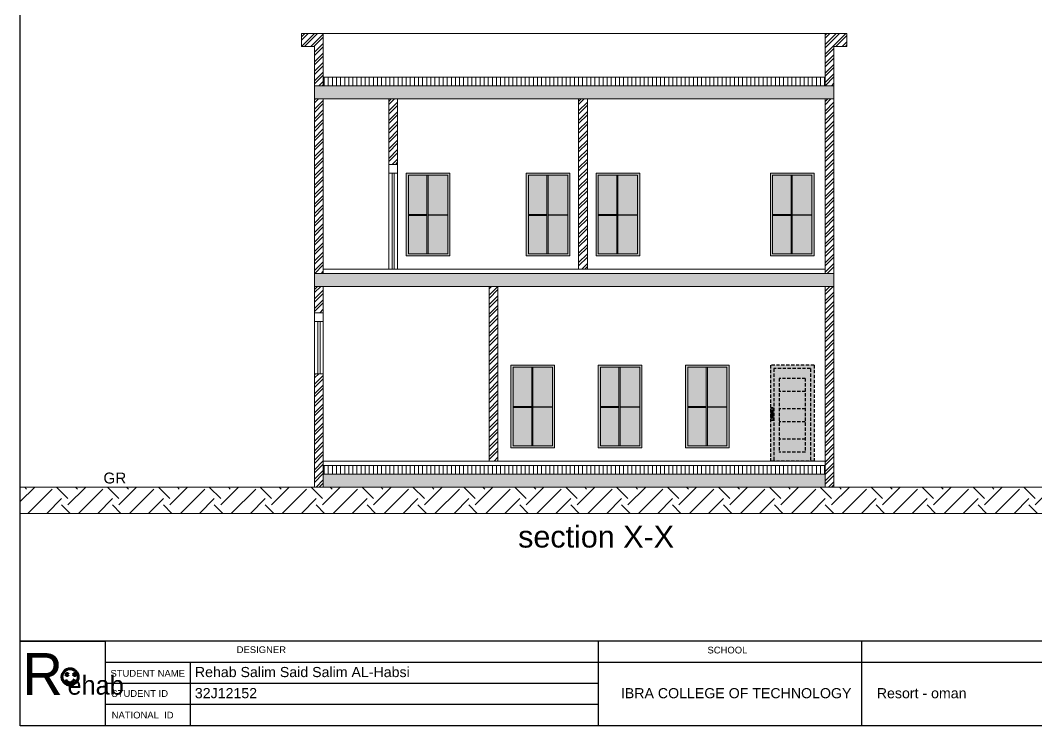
# Model space of a CAD drawing. Header units: inches. Extents: x -179 to 300, y 123 to 718.
# Drawn here: x 144.9 to 222.4, y 369.4 to 423.2 of the extents above; entities that cross this region are included whole.
import ezdxf

# ---------------------------------------------------------------- set-up
doc = ezdxf.new("R2010")
doc.units = ezdxf.units.IN
doc.header["$MEASUREMENT"] = 0
doc.linetypes.add('DASHED2', pattern=[0.375, 0.25, -0.125])
doc.layers.add('DR', color=32, linetype='Continuous')
doc.layers.add('WALL', color=7, linetype='Continuous')
doc.layers.add('LINE', color=250, linetype='Continuous', lineweight=30)
doc.styles.get("Standard").update_dxf_attribs({"font": 'arial.ttf'})

# ---------------------------------------------------------------- blocks, each defined once
blk = doc.blocks.new('A$C0CB14089')
at = {"layer": 'LINE'}
for points in [[(0.016, 1.21, 1), (0.025, 1.21, 1)], [(0.052, 1.21, 1), (0.06, 1.21, 1)], [(0.016, 0.944, 1), (0.025, 0.944, 1)]]:
    blk.add_hatch(color=256, dxfattribs=at).paths.add_polyline_path(points)
h = blk.add_hatch(color=256, dxfattribs=at)
edge = h.paths.add_edge_path()
edge.add_ellipse((0.056, 0.944), major_axis=(-0.00285, 0.00285), ratio=1, start_angle=45, end_angle=225, ccw=False)
edge.add_ellipse((0.056, 0.944), major_axis=(-0.00285, 0.00285), ratio=1, start_angle=-135, end_angle=45, ccw=False)
at = {"layer": 'DR', "linetype": 'DASHED2', "ltscale": 0.3}
for p, q in [((1, 2.2), (0, 2.2)), ((0, 2.2), (0, 0)), ((0.92, 2.12), (0.08, 2.12)), ((0.08, 2.12), (0.08, 0)), ((0.92, 2.12), (0.92, 0)), ((1, 2.2), (1, 0)), ((0.8, 1.895), (0.2, 1.895)), ((0.2, 1.895), (0.2, 0.2)), ((0.8, 1.895), (0.8, 0.2)), ((0.8, 1.595), (0.2, 1.595)), ((0.8, 1.195), (0.2, 1.195)), ((0.8, 0.9), (0.2, 0.9)), ((0.8, 0.5), (0.2, 0.5)), ((1, 0), (0, 0)), ((0.8, 0.2), (0.2, 0.2))]:
    blk.add_line(p, q, dxfattribs=at)
at = {"layer": 'LINE'}
for p, q in [((0.062, 1.216), (0.014, 1.216)), ((0.014, 1.216), (0.014, 0.938)), ((0.062, 0.938), (0.062, 1.216)), ((0.014, 0.938), (0.062, 0.938))]:
    blk.add_line(p, q, dxfattribs=at)
at = {"layer": 'LINE', "color": 180}
blk.add_line((0.038, 1.175), (0.038, 1.022), dxfattribs=at)
at = {"layer": 'LINE'}
for centre in [(0.02, 1.21), (0.056, 1.21), (0.02, 0.944), (0.056, 0.944)]:
    blk.add_circle(centre, 0.00403, dxfattribs=at)
at = {"layer": 'LINE', "color": 180}
blk.add_circle((0.038, 0.998), 0.0144, dxfattribs=at)

msp = doc.modelspace()

# ---------------------------------------------------------------- hatches: boundary and pattern name
at = {"lineweight": 0}
h = msp.add_hatch(dxfattribs=at)
h.set_pattern_fill('ANSI32', color=32, scale=1.364404)
h.set_pattern_definition([(45, (656.9584, -265.4243), (-0.36179226, 0.36179226), []), (45, (657.1996, -265.4243), (-0.36179226, 0.36179226), [])])
h.paths.add_polyline_path([(206.23444, 418.18141), (206.9, 418.18141), (206.9, 421.17644), (207.89835, 421.17644), (207.89835, 422.17479), (206.23444, 422.17479)])
h.paths.add_polyline_path([(206.9, 417.18307), (206.23444, 417.18307), (206.23444, 403.87181), (206.9, 403.87181)])
h.paths.add_polyline_path([(187.43229, 404.20459), (188.09785, 404.20459), (188.09785, 417.18307), (187.43229, 417.18307)])
h.paths.add_polyline_path([(173.62186, 417.18307), (172.95629, 417.18307), (172.95629, 412.19134), (173.62186, 412.19134)])
h.paths.add_polyline_path([(166.30066, 422.17479), (166.30066, 421.17644), (167.29901, 421.17644), (167.29901, 418.18141), (167.96457, 418.18141), (167.96457, 422.17479)])
h.paths.add_polyline_path([(167.96457, 417.18307), (167.29901, 417.18307), (167.29901, 403.87181), (167.96457, 403.87181)])
h.paths.add_polyline_path([(167.96457, 402.87346), (167.29901, 402.87346), (167.29901, 400.87677), (167.96457, 400.87677)])
h.paths.add_polyline_path([(167.29901, 387.56552), (167.96457, 387.56552), (167.96457, 396.21783), (167.29901, 396.21783)])
h.paths.add_polyline_path([(181.27583, 402.87346), (180.61027, 402.87346), (180.61027, 389.5622), (181.27583, 389.5622)])
h.paths.add_polyline_path([(206.9, 402.87346), (206.23444, 402.87346), (206.23444, 387.56552), (206.9, 387.56552)])
h = msp.add_hatch(dxfattribs=at)
h.set_pattern_fill('_USER', color=32, scale=0.312815, angle=90, pattern_type=0)
h.set_pattern_definition([(90, (656.9584, -265.42432), (-0.31281459, 2e-17), [])])
h.paths.add_polyline_path([(206.23444, 418.18141), (206.23444, 418.84697), (167.96457, 418.84697), (167.96457, 418.18141)])
h.paths.add_polyline_path([(167.96457, 389.22942), (167.96457, 388.56386), (206.23444, 388.56386), (206.23444, 389.22942)])
h.paths.add_polyline_path([(150.92578, 387.38282), (153.08512, 387.38282), (153.08512, 389.09723), (150.92578, 389.09723)], flags=9)
h = msp.add_hatch(dxfattribs=at)
h.set_pattern_fill('AR-CONC', color=32, scale=0.13644)
h.set_pattern_definition([(50, (656.9584, -265.4243), (0.9786327, -0.0856193), [0.1023303, -1.1256333]), (355, (656.9584, -265.4243), (-0.1893129, 1.026294), [0.0818642, -0.9005067]), (100.45144, (657.0399, -265.43145), (0.7893198, 0.9406747), [0.0869674, -0.9566411]), (46.1842, (656.9584, -265.1514), (1.4561484, -0.2258352), [0.1534955, -1.68845]), (96.63564, (657.0797, -265.1703), (1.2752565, 1.3290914), [0.1304511, -1.4349625]), (351.18416, (656.9584, -265.1514), (1.2752565, 1.3290914), [0.1227964, -1.35076]), (21, (657.0948, -265.21966), (0.8144224, -0.54933485), [0.1023303, -1.1256333]), (326, (657.0948, -265.2197), (0.3319804, 0.9893977), [0.0818642, -0.9005067]), (71.45144, (657.1627, -265.2654), (1.1464028, 0.4400628), [0.0869674, -0.9566411]), (37.5, (656.9584, -265.4243), (0.01659096, 0.45420172), [0, -0.88959144, 0, -0.9141507, 0, -0.9039177]), (7.5, (656.9584, -265.4243), (0.35893314, 0.53813694), [0, -0.52120235, 0, -0.86912538, 0, -0.34451202]), (327.5, (656.65413, -265.4243), (0.7283495, -0.03077396), [0, -0.341101, 0, -1.06423516, 0, -1.4121582]), (317.5, (656.5177, -265.4243), (0.79570157, 0.13658364), [0, -0.4434313, 0, -0.7067613, 0, -1.002837])])
h.paths.add_polyline_path([(167.29901, 418.18141), (167.29901, 417.18307), (206.9, 417.18307), (206.9, 418.18141)])
h.paths.add_polyline_path([(206.9, 402.87346), (206.9, 403.87181), (167.29901, 403.87181), (167.29901, 402.87346)])
h.paths.add_polyline_path([(206.23444, 387.56552), (206.23444, 388.56386), (167.96457, 388.56386), (167.96457, 387.56552)])
h = msp.add_hatch(color=34, dxfattribs=at)
h.dxf.hatch_style = 1
h.paths.add_polyline_path([(174.28742, 405.20293), (177.61523, 405.20293), (177.61523, 411.52578), (174.28742, 411.52578)])
h.paths.add_polyline_path([(174.45381, 405.36932), (177.44884, 405.36932), (177.44884, 411.35939), (174.45381, 411.35939)], flags=16)
h.paths.add_polyline_path([(175.95133, 405.36932), (177.44884, 405.36932), (177.44884, 411.35939), (175.95133, 411.35939)], flags=16)
h = msp.add_hatch(color=34, dxfattribs=at)
h.dxf.hatch_style = 1
h.paths.add_polyline_path([(177.44884, 408.38895), (175.95133, 408.37665), (175.95133, 408.29346), (177.44884, 408.30575)])
h.paths.add_polyline_path([(175.95133, 411.35939), (175.86813, 411.35939), (175.86813, 405.36932), (175.95133, 405.36932)])
h.paths.add_polyline_path([(175.86813, 408.37597), (174.45381, 408.36436), (174.45381, 408.28116), (175.86813, 408.29277)])
h = msp.add_hatch(color=3, dxfattribs=at)
h.dxf.hatch_style = 1
h.set_gradient(color1=(173, 221, 247))
h.paths.add_polyline_path([(175.86813, 411.35939), (174.45381, 411.35939), (174.45381, 408.36436), (175.86813, 408.37597)])
h.paths.add_polyline_path([(177.44884, 411.35939), (175.95133, 411.35939), (175.95133, 408.37665), (177.44884, 408.38895)])
h.paths.add_polyline_path([(175.86813, 408.29277), (174.45381, 408.28116), (174.45381, 405.36932), (175.86813, 405.36932)])
h.paths.add_polyline_path([(177.44884, 408.30575), (175.95133, 408.29346), (175.95133, 405.36932), (177.44884, 405.36932)])
h = msp.add_hatch(color=34, dxfattribs=at)
h.dxf.hatch_style = 1
h.paths.add_polyline_path([(183.43891, 405.20293), (186.76672, 405.20293), (186.76672, 411.52578), (183.43891, 411.52578)])
h.paths.add_polyline_path([(183.6053, 405.36932), (186.60033, 405.36932), (186.60033, 411.35939), (183.6053, 411.35939)], flags=16)
h.paths.add_polyline_path([(185.10282, 405.36932), (186.60033, 405.36932), (186.60033, 411.35939), (185.10282, 411.35939)], flags=16)
h = msp.add_hatch(color=34, dxfattribs=at)
h.dxf.hatch_style = 1
h.paths.add_polyline_path([(186.60033, 408.38895), (185.10282, 408.37665), (185.10282, 408.29346), (186.60033, 408.30575)])
h.paths.add_polyline_path([(185.10282, 411.35939), (185.01962, 411.35939), (185.01962, 405.36932), (185.10282, 405.36932)])
h.paths.add_polyline_path([(185.01962, 408.37597), (183.6053, 408.36436), (183.6053, 408.28116), (185.01962, 408.29277)])
h = msp.add_hatch(color=3, dxfattribs=at)
h.dxf.hatch_style = 1
h.set_gradient(color1=(173, 221, 247))
h.paths.add_polyline_path([(185.01962, 411.35939), (183.6053, 411.35939), (183.6053, 408.36436), (185.01962, 408.37597)])
h.paths.add_polyline_path([(186.60033, 411.35939), (185.10282, 411.35939), (185.10282, 408.37665), (186.60033, 408.38895)])
h.paths.add_polyline_path([(185.01962, 408.29277), (183.6053, 408.28116), (183.6053, 405.36932), (185.01962, 405.36932)])
h.paths.add_polyline_path([(186.60033, 408.30575), (185.10282, 408.29346), (185.10282, 405.36932), (186.60033, 405.36932)])
h = msp.add_hatch(color=34, dxfattribs=at)
h.dxf.hatch_style = 1
h.paths.add_polyline_path([(188.76341, 405.20293), (192.09123, 405.20293), (192.09123, 411.52578), (188.76341, 411.52578)])
h.paths.add_polyline_path([(188.9298, 405.36932), (191.92484, 405.36932), (191.92484, 411.35939), (188.9298, 411.35939)], flags=16)
h.paths.add_polyline_path([(190.42732, 405.36932), (191.92484, 405.36932), (191.92484, 411.35939), (190.42732, 411.35939)], flags=16)
h = msp.add_hatch(color=34, dxfattribs=at)
h.dxf.hatch_style = 1
h.paths.add_polyline_path([(191.92484, 408.38895), (190.42732, 408.37665), (190.42732, 408.29346), (191.92484, 408.30575)])
h.paths.add_polyline_path([(190.42732, 411.35939), (190.34413, 411.35939), (190.34413, 405.36932), (190.42732, 405.36932)])
h.paths.add_polyline_path([(190.34413, 408.37597), (188.9298, 408.36436), (188.9298, 408.28116), (190.34413, 408.29277)])
h = msp.add_hatch(color=3, dxfattribs=at)
h.dxf.hatch_style = 1
h.set_gradient(color1=(173, 221, 247))
h.paths.add_polyline_path([(190.34413, 411.35939), (188.9298, 411.35939), (188.9298, 408.36436), (190.34413, 408.37597)])
h.paths.add_polyline_path([(191.92484, 411.35939), (190.42732, 411.35939), (190.42732, 408.37665), (191.92484, 408.38895)])
h.paths.add_polyline_path([(190.34413, 408.29277), (188.9298, 408.28116), (188.9298, 405.36932), (190.34413, 405.36932)])
h.paths.add_polyline_path([(191.92484, 408.30575), (190.42732, 408.29346), (190.42732, 405.36932), (191.92484, 405.36932)])
h = msp.add_hatch(color=34, dxfattribs=at)
h.dxf.hatch_style = 1
h.paths.add_polyline_path([(202.0555, 405.20293), (205.38332, 405.20293), (205.38332, 411.52578), (202.0555, 411.52578)])
h.paths.add_polyline_path([(202.2219, 405.36932), (205.21693, 405.36932), (205.21693, 411.35939), (202.2219, 411.35939)], flags=16)
h.paths.add_polyline_path([(203.71941, 405.36932), (205.21693, 405.36932), (205.21693, 411.35939), (203.71941, 411.35939)], flags=16)
h = msp.add_hatch(color=34, dxfattribs=at)
h.dxf.hatch_style = 1
h.paths.add_polyline_path([(205.21693, 408.38895), (203.71941, 408.37665), (203.71941, 408.29346), (205.21693, 408.30575)])
h.paths.add_polyline_path([(203.71941, 411.35939), (203.63622, 411.35939), (203.63622, 405.36932), (203.71941, 405.36932)])
h.paths.add_polyline_path([(203.63622, 408.37597), (202.2219, 408.36436), (202.2219, 408.28116), (203.63622, 408.29277)])
h = msp.add_hatch(color=3, dxfattribs=at)
h.dxf.hatch_style = 1
h.set_gradient(color1=(173, 221, 247))
h.paths.add_polyline_path([(203.63622, 411.35939), (202.2219, 411.35939), (202.2219, 408.36436), (203.63622, 408.37597)])
h.paths.add_polyline_path([(205.21693, 411.35939), (203.71941, 411.35939), (203.71941, 408.37665), (205.21693, 408.38895)])
h.paths.add_polyline_path([(203.63622, 408.29277), (202.2219, 408.28116), (202.2219, 405.36932), (203.63622, 405.36932)])
h.paths.add_polyline_path([(205.21693, 408.30575), (203.71941, 408.29346), (203.71941, 405.36932), (205.21693, 405.36932)])
h = msp.add_hatch(color=34, dxfattribs=at)
h.dxf.hatch_style = 1
h.paths.add_polyline_path([(182.27417, 390.56055), (185.60199, 390.56055), (185.60199, 396.8834), (182.27417, 396.8834)])
h.paths.add_polyline_path([(182.44057, 390.72694), (185.4356, 390.72694), (185.4356, 396.71701), (182.44057, 396.71701)], flags=16)
h.paths.add_polyline_path([(183.93808, 390.72694), (185.4356, 390.72694), (185.4356, 396.71701), (183.93808, 396.71701)], flags=16)
h = msp.add_hatch(color=34, dxfattribs=at)
h.dxf.hatch_style = 1
h.paths.add_polyline_path([(188.9298, 390.56055), (192.25762, 390.56055), (192.25762, 396.8834), (188.9298, 396.8834)])
h.paths.add_polyline_path([(189.09619, 390.72694), (192.09123, 390.72694), (192.09123, 396.71701), (189.09619, 396.71701)], flags=16)
h.paths.add_polyline_path([(190.59371, 390.72694), (192.09123, 390.72694), (192.09123, 396.71701), (190.59371, 396.71701)], flags=16)
h = msp.add_hatch(color=34, dxfattribs=at)
h.dxf.hatch_style = 1
h.paths.add_polyline_path([(195.58543, 390.56055), (198.91325, 390.56055), (198.91325, 396.8834), (195.58543, 396.8834)])
h.paths.add_polyline_path([(195.75182, 390.72694), (198.74686, 390.72694), (198.74686, 396.71701), (195.75182, 396.71701)], flags=16)
h.paths.add_polyline_path([(197.24934, 390.72694), (198.74686, 390.72694), (198.74686, 396.71701), (197.24934, 396.71701)], flags=16)
h = msp.add_hatch(color=34, dxfattribs=at)
h.dxf.hatch_style = 1
h.paths.add_polyline_path([(205.38332, 396.8834), (202.0555, 396.8834), (202.0555, 389.5622), (202.32173, 389.5622), (202.32173, 396.61717), (205.11709, 396.61717), (205.11709, 389.5622), (205.38332, 389.5622)])
h.paths.add_polyline_path([(202.26271, 393.60981), (202.26271, 392.68502), (202.10238, 392.68502), (202.10238, 393.60981)], flags=16)
h.paths.add_polyline_path([(202.25483, 393.59023, -1), (202.22803, 393.59023, -1)], flags=0)
h.paths.add_polyline_path([(202.13706, 393.59023, -1), (202.11026, 393.59023, -1)], flags=0)
h.paths.add_polyline_path([(202.23067, 392.88449, -1), (202.13486, 392.88449, -1)], flags=0)
h.paths.add_polyline_path([(202.25483, 392.70459, -1), (202.22803, 392.70459, -1)], flags=0)
h.paths.add_polyline_path([(202.13706, 392.70459, -1), (202.11026, 392.70459, -1)], flags=0)
h = msp.add_hatch(color=34, dxfattribs=at)
h.dxf.hatch_style = 1
h.paths.add_polyline_path([(185.4356, 393.74656), (183.93808, 393.73427), (183.93808, 393.65107), (185.4356, 393.66337)])
h.paths.add_polyline_path([(183.93808, 396.71701), (183.85489, 396.71701), (183.85489, 390.72694), (183.93808, 390.72694)])
h.paths.add_polyline_path([(183.85489, 393.73359), (182.44057, 393.72197), (182.44057, 393.63877), (183.85489, 393.65039)])
h = msp.add_hatch(color=3, dxfattribs=at)
h.dxf.hatch_style = 1
h.set_gradient(color1=(173, 221, 247))
h.paths.add_polyline_path([(183.85489, 396.71701), (182.44057, 396.71701), (182.44057, 393.72197), (183.85489, 393.73359)])
h.paths.add_polyline_path([(185.4356, 396.71701), (183.93808, 396.71701), (183.93808, 393.73427), (185.4356, 393.74656)])
h.paths.add_polyline_path([(183.85489, 393.65039), (182.44057, 393.63877), (182.44057, 390.72694), (183.85489, 390.72694)])
h.paths.add_polyline_path([(185.4356, 393.66337), (183.93808, 393.65107), (183.93808, 390.72694), (185.4356, 390.72694)])
h = msp.add_hatch(color=34, dxfattribs=at)
h.dxf.hatch_style = 1
h.paths.add_polyline_path([(192.09123, 393.74656), (190.59371, 393.73427), (190.59371, 393.65107), (192.09123, 393.66337)])
h.paths.add_polyline_path([(190.59371, 396.71701), (190.51052, 396.71701), (190.51052, 390.72694), (190.59371, 390.72694)])
h.paths.add_polyline_path([(190.51052, 393.73359), (189.09619, 393.72197), (189.09619, 393.63877), (190.51052, 393.65039)])
h = msp.add_hatch(color=3, dxfattribs=at)
h.dxf.hatch_style = 1
h.set_gradient(color1=(173, 221, 247))
h.paths.add_polyline_path([(190.51052, 396.71701), (189.09619, 396.71701), (189.09619, 393.72197), (190.51052, 393.73359)])
h.paths.add_polyline_path([(192.09123, 396.71701), (190.59371, 396.71701), (190.59371, 393.73427), (192.09123, 393.74656)])
h.paths.add_polyline_path([(190.51052, 393.65039), (189.09619, 393.63877), (189.09619, 390.72694), (190.51052, 390.72694)])
h.paths.add_polyline_path([(192.09123, 393.66337), (190.59371, 393.65107), (190.59371, 390.72694), (192.09123, 390.72694)])
h = msp.add_hatch(color=34, dxfattribs=at)
h.dxf.hatch_style = 1
h.paths.add_polyline_path([(198.74686, 393.74656), (197.24934, 393.73427), (197.24934, 393.65107), (198.74686, 393.66337)])
h.paths.add_polyline_path([(197.24934, 396.71701), (197.16615, 396.71701), (197.16615, 390.72694), (197.24934, 390.72694)])
h.paths.add_polyline_path([(197.16615, 393.73359), (195.75182, 393.72197), (195.75182, 393.63877), (197.16615, 393.65039)])
h = msp.add_hatch(color=3, dxfattribs=at)
h.dxf.hatch_style = 1
h.set_gradient(color1=(173, 221, 247))
h.paths.add_polyline_path([(197.16615, 396.71701), (195.75182, 396.71701), (195.75182, 393.72197), (197.16615, 393.73359)])
h.paths.add_polyline_path([(198.74686, 396.71701), (197.24934, 396.71701), (197.24934, 393.73427), (198.74686, 393.74656)])
h.paths.add_polyline_path([(197.16615, 393.65039), (195.75182, 393.63877), (195.75182, 390.72694), (197.16615, 390.72694)])
h.paths.add_polyline_path([(198.74686, 393.66337), (197.24934, 393.65107), (197.24934, 390.72694), (198.74686, 390.72694)])
at = {"lineweight": 0, "true_color": 0xffe3c7}
h = msp.add_hatch(color=254, dxfattribs=at)
h.dxf.hatch_style = 1
h.paths.add_polyline_path([(204.71776, 393.53894), (202.72107, 393.53894), (202.72107, 392.55724), (204.71776, 392.55724)], flags=16)
h.paths.add_polyline_path([(202.32173, 396.61717), (202.32173, 389.5622), (205.11709, 389.5622), (205.11709, 396.61717)])
at = {"lineweight": 0}
h = msp.add_hatch(color=3, dxfattribs=at)
h.dxf.hatch_style = 1
h.set_gradient(color1=(173, 221, 247))
h.paths.add_polyline_path([(202.72107, 394.87007), (204.71776, 394.87007), (204.71776, 395.86841), (202.72107, 395.86841)])
h.paths.add_polyline_path([(202.72107, 394.87007), (202.72107, 393.53894), (204.71776, 393.53894), (204.71776, 394.87007)])
h.paths.add_polyline_path([(204.71776, 392.55724), (204.71776, 393.53894), (202.72107, 393.53894), (202.72107, 392.55724)])
h.paths.add_polyline_path([(202.72107, 392.55724), (202.72107, 391.22611), (204.71776, 391.22611), (204.71776, 392.55724)])
h.paths.add_polyline_path([(202.72107, 391.22611), (202.72107, 390.22777), (204.71776, 390.22777), (204.71776, 391.22611)])
h = msp.add_hatch(dxfattribs=at)
h.set_pattern_fill('EARTH', color=0, scale=10.981789, angle=45)
h.set_pattern_definition([(45, (-265.5015, 279.9228), (4e-16, 3.882649), [2.745447, -2.745447]), (45, (-266.2295, 280.6507), (4e-16, 3.882649), [2.745447, -2.745447]), (45, (-266.9575, 281.3787), (4e-16, 3.882649), [2.745447, -2.745447]), (135, (-266.9575, 281.864), (-3.882649, 4e-16), [2.745447, -2.745447]), (135, (-266.2295, 282.592), (-3.882649, 4e-16), [2.745447, -2.745447]), (135, (-265.5015, 283.32), (-3.882649, 4e-16), [2.745447, -2.745447])])
h.paths.add_polyline_path([(299.89484, 387.56552), (144.85777, 387.56552), (144.85777, 385.56883), (299.89484, 385.56883)])
at = {"lineweight": 100, "true_color": 0x000000}
h = msp.add_hatch(color=18, dxfattribs=at)
h.dxf.hatch_style = 1
h.paths.add_polyline_path([(148.33942, 373.27783, 1), (148.50346, 373.27783, 1)])
h.paths.add_polyline_path([(149.08464, 373.27783, 1), (148.9206, 373.27783, 1)])

# ---------------------------------------------------------------- linework, layer by layer
at = {"color": 240, "true_color": 0xed1f24}
for p, q in [((144.85777, 369.37692), (144.85777, 469.87186)), ((144.85777, 369.37692), (144.85777, 469.87186)), ((299.89484, 375.8189), (144.85777, 375.8189)), ((209.0117, 375.8189), (209.0117, 369.37692)), ((299.89484, 374.20841), (151.33152, 374.20841)), ((157.80527, 374.20841), (157.80527, 369.37692)), ((188.91778, 372.59791), (151.33152, 372.59791)), ((188.91778, 370.98742), (151.33152, 370.98742)), ((299.89484, 369.37692), (144.85777, 369.37692)), ((299.89484, 369.37692), (144.85777, 369.37692))]:
    msp.add_line(p, q, dxfattribs=at)
at = {"color": 32, "lineweight": 0}
for p, q in [((167.96457, 422.17479), (166.30066, 422.17479)), ((166.30066, 422.17479), (166.30066, 421.17644)), ((167.96457, 418.18141), (167.96457, 422.17479)), ((167.96457, 422.17479), (206.23444, 422.17479)), ((206.23444, 418.18141), (206.23444, 422.17479)), ((206.23444, 422.17479), (206.23444, 418.18141)), ((206.23444, 422.17479), (207.89835, 422.17479)), ((207.89835, 422.17479), (207.89835, 421.17644)), ((166.30066, 421.17644), (167.29901, 421.17644)), ((167.29901, 387.56552), (167.29901, 421.17644)), ((206.9, 421.17644), (206.9, 389.5622)), ((206.9, 421.17644), (206.9, 387.56552)), ((207.89835, 421.17644), (206.9, 421.17644)), ((167.96457, 403.87181), (167.96457, 417.18307)), ((172.95629, 404.20459), (172.95629, 417.18307)), ((173.62186, 404.20459), (173.62186, 417.18307)), ((187.43229, 404.20459), (187.43229, 417.18307)), ((188.09785, 404.20459), (188.09785, 417.18307)), ((206.23444, 403.87181), (206.23444, 417.18307)), ((206.23444, 417.18307), (206.23444, 403.87181)), ((172.95629, 412.19134), (173.62186, 412.19134)), ((172.95629, 411.52578), (173.62186, 411.52578)), ((173.20588, 411.52578), (173.20588, 404.20459)), ((173.37227, 411.52578), (173.37227, 404.20459)), ((167.96457, 387.56552), (167.96457, 402.87346)), ((206.23444, 389.5622), (206.23444, 402.87346)), ((206.23444, 402.87346), (206.23444, 387.56552)), ((167.54859, 400.21121), (167.54859, 396.21783)), ((167.71498, 400.21121), (167.71498, 396.21783))]:
    msp.add_line(p, q, dxfattribs=at)
at = {"lineweight": 0}
for p, q in [((167.96457, 418.18141), (167.96457, 422.17479)), ((167.96457, 418.84697), (206.23444, 418.84697)), ((167.29901, 418.18141), (206.9, 418.18141)), ((167.29901, 417.18307), (206.9, 417.18307)), ((167.96457, 403.87181), (167.96457, 417.18307)), ((167.29901, 403.87181), (206.9, 403.87181)), ((167.96457, 404.20459), (206.23444, 404.20459)), ((167.29901, 402.87346), (206.9, 402.87346)), ((167.96457, 389.5622), (167.96457, 402.87346)), ((180.61027, 389.5622), (180.61027, 402.87346)), ((181.27583, 389.5622), (181.27583, 402.87346)), ((167.96457, 400.87677), (167.29901, 400.87677)), ((167.96457, 400.21121), (167.29901, 400.21121)), ((167.96457, 396.21783), (167.29901, 396.21783)), ((167.96457, 389.5622), (206.23444, 389.5622)), ((167.96457, 389.22942), (206.23444, 389.22942)), ((167.96457, 388.56386), (206.23444, 388.56386)), ((144.85777, 387.56552), (299.89484, 387.56552)), ((144.85777, 385.56883), (299.89484, 385.56883))]:
    msp.add_line(p, q, dxfattribs=at)
at = {"color": 40, "lineweight": 0, "true_color": 0xf8d731}
for p, q in [((174.28742, 411.52578), (174.28742, 405.20293)), ((177.61523, 411.52578), (177.61523, 405.20293)), ((183.43891, 411.52578), (183.43891, 405.20293)), ((186.76672, 411.52578), (186.76672, 405.20293)), ((188.76341, 411.52578), (188.76341, 405.20293)), ((192.09123, 411.52578), (192.09123, 405.20293)), ((202.0555, 411.52578), (202.0555, 405.20293)), ((205.38332, 411.52578), (205.38332, 405.20293)), ((182.27417, 396.8834), (182.27417, 390.56055)), ((185.60199, 396.8834), (185.60199, 390.56055)), ((188.9298, 396.8834), (188.9298, 390.56055)), ((192.25762, 396.8834), (192.25762, 390.56055)), ((195.58543, 396.8834), (195.58543, 390.56055)), ((198.91325, 396.8834), (198.91325, 390.56055))]:
    msp.add_line(p, q, dxfattribs=at)
at = {"color": 3, "lineweight": 0}
for p, q in [((174.28742, 411.52578), (177.61523, 411.52578)), ((183.43891, 411.52578), (186.76672, 411.52578)), ((188.76341, 411.52578), (192.09123, 411.52578)), ((202.0555, 411.52578), (205.38332, 411.52578)), ((174.28742, 405.20293), (177.61523, 405.20293)), ((183.43891, 405.20293), (186.76672, 405.20293)), ((188.76341, 405.20293), (192.09123, 405.20293)), ((202.0555, 405.20293), (205.38332, 405.20293)), ((182.27417, 396.8834), (185.60199, 396.8834)), ((188.9298, 396.8834), (192.25762, 396.8834)), ((195.58543, 396.8834), (198.91325, 396.8834)), ((182.27417, 390.56055), (185.60199, 390.56055)), ((188.9298, 390.56055), (192.25762, 390.56055)), ((195.58543, 390.56055), (198.91325, 390.56055))]:
    msp.add_line(p, q, dxfattribs=at)
at = {"color": 18, "lineweight": 0, "true_color": 0x000000}
for p, q in [((175.86813, 411.35939), (175.86813, 405.36932)), ((175.95133, 411.35939), (175.95133, 405.36932)), ((185.01962, 411.35939), (185.01962, 405.36932)), ((185.10282, 411.35939), (185.10282, 405.36932)), ((190.34413, 411.35939), (190.34413, 405.36932)), ((190.42732, 411.35939), (190.42732, 405.36932)), ((203.63622, 411.35939), (203.63622, 405.36932)), ((203.71941, 411.35939), (203.71941, 405.36932)), ((174.45381, 408.36436), (175.86813, 408.37597)), ((174.45449, 408.28117), (175.86813, 408.29277)), ((175.95133, 408.37665), (177.44884, 408.38895)), ((175.95133, 408.29346), (177.44953, 408.30576)), ((183.6053, 408.36436), (185.01962, 408.37597)), ((183.60598, 408.28117), (185.01962, 408.29277)), ((185.10282, 408.37665), (186.60033, 408.38895)), ((185.10282, 408.29346), (186.60102, 408.30576)), ((188.9298, 408.36436), (190.34413, 408.37597)), ((188.93049, 408.28117), (190.34413, 408.29277)), ((190.42732, 408.37665), (191.92484, 408.38895)), ((190.42732, 408.29346), (191.92552, 408.30576)), ((202.2219, 408.36436), (203.63622, 408.37597)), ((202.22258, 408.28117), (203.63622, 408.29277)), ((203.71941, 408.37665), (205.21693, 408.38895)), ((203.71941, 408.29346), (205.21761, 408.30576)), ((183.85489, 396.71701), (183.85489, 390.72694)), ((183.93808, 396.71701), (183.93808, 390.72694)), ((190.51052, 396.71701), (190.51052, 390.72694)), ((190.59371, 396.71701), (190.59371, 390.72694)), ((197.16615, 396.71701), (197.16615, 390.72694)), ((197.24934, 396.71701), (197.24934, 390.72694)), ((182.44057, 393.72197), (183.85489, 393.73359)), ((183.93808, 393.73427), (185.4356, 393.74656)), ((189.09619, 393.72197), (190.51052, 393.73359)), ((190.59371, 393.73427), (192.09123, 393.74656)), ((195.75182, 393.72197), (197.16615, 393.73359)), ((197.24934, 393.73427), (198.74686, 393.74656)), ((182.44125, 393.63878), (183.85489, 393.65039)), ((183.93808, 393.65107), (185.43628, 393.66337)), ((189.09688, 393.63878), (190.51052, 393.65039)), ((190.59371, 393.65107), (192.09191, 393.66337)), ((195.75251, 393.63878), (197.16615, 393.65039)), ((197.24934, 393.65107), (198.74754, 393.66337))]:
    msp.add_line(p, q, dxfattribs=at)
at = {"color": 6, "lineweight": 0}
msp.add_line((144.85777, 387.56552), (299.89484, 387.56552), dxfattribs=at)
at = {"color": 240}
for p in [(188.91778, 375.8189), (188.91778, 372.59791)]:
    msp.add_line(p, (188.91778, 369.37692), dxfattribs=at)
at = {"color": 34, "lineweight": 0}
for points in [[(174.28742, 411.52578), (177.61523, 411.52578), (177.61523, 405.20293), (174.28742, 405.20293)], [(174.45381, 411.35939), (177.44884, 411.35939), (177.44884, 405.36932), (174.45381, 405.36932)], [(183.43891, 411.52578), (186.76672, 411.52578), (186.76672, 405.20293), (183.43891, 405.20293)], [(183.6053, 411.35939), (186.60033, 411.35939), (186.60033, 405.36932), (183.6053, 405.36932)], [(188.76341, 411.52578), (192.09123, 411.52578), (192.09123, 405.20293), (188.76341, 405.20293)], [(188.9298, 411.35939), (191.92484, 411.35939), (191.92484, 405.36932), (188.9298, 405.36932)], [(202.0555, 411.52578), (205.38332, 411.52578), (205.38332, 405.20293), (202.0555, 405.20293)], [(202.2219, 411.35939), (205.21693, 411.35939), (205.21693, 405.36932), (202.2219, 405.36932)], [(182.27417, 396.8834), (185.60199, 396.8834), (185.60199, 390.56055), (182.27417, 390.56055)], [(188.9298, 396.8834), (192.25762, 396.8834), (192.25762, 390.56055), (188.9298, 390.56055)], [(195.58543, 396.8834), (198.91325, 396.8834), (198.91325, 390.56055), (195.58543, 390.56055)], [(182.44057, 396.71701), (185.4356, 396.71701), (185.4356, 390.72694), (182.44057, 390.72694)], [(189.09619, 396.71701), (192.09123, 396.71701), (192.09123, 390.72694), (189.09619, 390.72694)], [(195.75182, 396.71701), (198.74686, 396.71701), (198.74686, 390.72694), (195.75182, 390.72694)]]:
    msp.add_lwpolyline(points, close=True, dxfattribs=at)
at = {"color": 240, "true_color": 0xed1f24}
msp.add_lwpolyline([(144.85777, 375.8189), (151.33152, 375.8189), (151.33152, 369.37692), (144.85777, 369.37692)], close=True, dxfattribs=at)
at = {"color": 18, "lineweight": 100, "true_color": 0x000000}
for centre, radius in [((148.65172, 373.09658), 0.61719), ((148.42144, 373.27783), 0.08202), ((149.00262, 373.27783), 0.08202)]:
    msp.add_circle(centre, radius, dxfattribs=at)
msp.add_arc((148.65049, 372.99568), 0.3441, 194.0957776, 346.8635285, dxfattribs=at)

# ---------------------------------------------------------------- block references
at = {"layer": 'WALL', "lineweight": 0, "xscale": 3.327814762765172, "yscale": 3.327814762765172, "zscale": 3.327814762765172}
msp.add_blockref('A$C0CB14089', (202.05551, 389.5622), dxfattribs=at)

# ---------------------------------------------------------------- texts
at = {"color": 18, "true_color": 0x000000}
for s, height, p in [('DESIGNER', 0.515359, (161.35815, 374.91612)), ('SCHOOL', 0.515359, (197.25886, 374.88603)), ('STUDENT NAME', 0.5153587, (151.73124, 373.11086)), ('STUDENT ID', 0.515359, (151.80516, 371.57423)), ('NATIONAL  ID', 0.5153587, (151.82363, 369.9268))]:
    msp.add_text(s, height=height, dxfattribs=at).set_placement(p)
at = {"color": 3}
for s, p in [('Rehab Salim Said Salim AL-Habsi', (158.16833, 373.08283)), ('32J12152', (158.16833, 371.47233)), ('IBRA COLLEGE OF TECHNOLOGY', (190.65683, 371.46887)), ('Resort - oman', (210.17012, 371.46887))]:
    msp.add_text(s, height=0.773038, dxfattribs=at).set_placement(p)
at = {"lineweight": 0, "attachment_point": 1}
for s, width, insert, char_height in [('GR', 1.1811259, (151.19563, 388.68324), 0.831954), ('section X-X', 15.101253, (182.82282, 384.62769), 1.6639074), ('{\\fBlackadder ITC|b0|i0|c0|p82;ehab}', 2.1558242, (148.44939, 373.1891), 1.4471532)]:
    msp.add_mtext_dynamic_manual_height_columns(s, width=width, gutter_width=1, heights=[0], dxfattribs=dict(at, insert=insert, char_height=char_height))
at = {"color": 5, "lineweight": 0, "insert": (145.00949, 374.91829), "char_height": 3.2103233, "attachment_point": 1}
msp.add_mtext_dynamic_manual_height_columns('{\\fBlackadder ITC|b0|i0|c0|p82;R}', width=2.1558242, gutter_width=1, heights=[0], dxfattribs=at)

doc.saveas('drawing.dxf')
